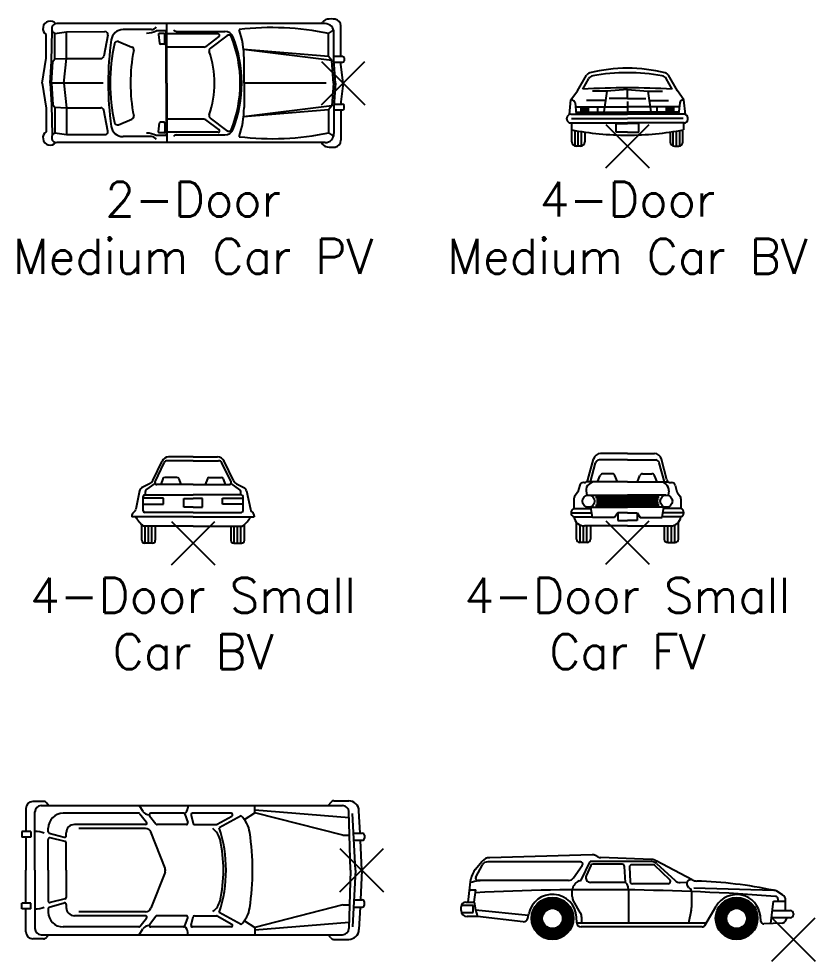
# Model space of a CAD drawing. Header units: inches. Extents: x -87 to 1609, y -1021 to 74.
# Drawn here: x 653 to 1113, y -470 to 74 of the extents above; entities that cross this region are included whole.
import ezdxf
from ezdxf.enums import TextEntityAlignment as Align

# ---------------------------------------------------------------- set-up
doc = ezdxf.new("R2010")
doc.units = ezdxf.units.IN
doc.header["$MEASUREMENT"] = 0
doc.layers.add('Block origin', color=7, linetype='Continuous')
doc.layers.add('Text', color=6, linetype='Continuous')
doc.styles.add('ATTR', font='romans.shx', dxfattribs={"width": 0.8, "height": 1.114828})
doc.styles.add('blk_label', font='romans.shx')

# ---------------------------------------------------------------- blocks, each defined once
blk = doc.blocks.new('2-Door Medium Car PV')
at = {"linetype": 'Continuous'}
for p, q in [((-10.48, 34.37), (-165.6, 34.37)), ((-101.88, 0), (-101.88, 34.37)), ((-12.58, 34.37), (-11.87, 35.3)), ((-1.26, 15.52), (-1.26, 33.03)), ((-171.67, 14.52), (-171.67, 28.07)), ((-168.55, 12.62), (-168.2, 30.13)), ((-166.62, 28.72), (-159.97, 29.6)), ((-166.62, 13.95), (-166.62, 28.72)), ((-159.97, 29.6), (-137.8, 29.76)), ((-159.97, 14.2), (-159.97, 29.6)), ((-136.09, 27.71), (-138.42, 15.59)), ((-110.79, 30.92), (-127.21, 30.92)), ((-102.33, 30.25), (-108.04, 30.25)), ((-106.78, 28.05), (-106.16, 23.01)), ((-103.6, 28.63), (-106.27, 28.63)), ((-103.08, 23.07), (-103.08, 28.11)), ((-102.33, 0), (-102.33, 30.25)), ((-72.36, 28.43), (-101.88, 28.43)), ((-96.28, 29.92), (-68.4, 29.92)), ((-67.19, 27.4), (-76.76, 20.25)), ((-8.38, 28.66), (-5.49, 30.58)), ((-8.38, 15.39), (-8.38, 28.66)), ((-5.31, 13.53), (-5.31, 29.2)), ((-129.91, 24.04), (-122.13, 20.84)), ((-103.6, 22.55), (-105.65, 22.55)), ((-71.84, 26.88), (-79.44, 21.2)), ((-80.47, 20.86), (-101.88, 20.86)), ((-8.38, 15.39), (-57.58, 19.52)), ((-6.48, 13.09), (-57.58, 19.52)), ((-174, 0), (-171.67, 14.52)), ((-169.44, 0), (-168.55, 12.62)), ((-168.66, 0), (-167.77, 12.56)), ((-167.77, 12.56), (-166.62, 13.95)), ((-166.62, 13.95), (-159.97, 14.2)), ((-161.43, 0), (-159.97, 14.2)), ((-159.97, 14.2), (-140.11, 14.2)), ((-57.3, 0), (-57.3, 14.17)), ((-6.48, 13.09), (-8.38, 15.39)), ((-5.68, 0), (-6.48, 13.09)), ((-5.31, 15.52), (-0.35, 15.52)), ((-4.48, 0), (-5.31, 13.53)), ((-5.22, 12.09), (-0.35, 12.09)), ((-1.26, 10.87), (-1.26, 12.09)), ((0.51, 14.66), (0.51, 12.95)), ((0, 0), (-1.26, 10.87)), ((-174, 0), (-171.67, -14.52)), ((-138.73, 0), (-169.44, 0)), ((-169.44, 0), (-168.55, -12.62)), ((-168.66, 0), (-167.77, -12.56)), ((-161.43, 0), (-159.97, -14.2)), ((-102.33, 0), (-102.33, -30.25)), ((-101.88, 0), (-101.88, -34.37)), ((-9.76, 0), (-57.3, 0)), ((-57.3, 0), (-57.3, -14.17)), ((-5.68, 0), (-6.48, -13.09)), ((-4.48, 0), (-5.31, -13.53)), ((0, 0), (-1.26, -10.87)), ((-1.26, -10.87), (-1.26, -12.09)), ((-171.67, -14.52), (-171.67, -28.07)), ((-168.55, -12.62), (-168.2, -30.13)), ((-167.77, -12.56), (-166.62, -13.95)), ((-166.62, -13.95), (-166.62, -28.72)), ((-166.62, -13.95), (-159.97, -14.2)), ((-159.97, -14.2), (-140.11, -14.2)), ((-159.97, -14.2), (-159.97, -29.6)), ((-136.09, -27.71), (-138.42, -15.59)), ((-6.48, -13.09), (-57.58, -19.52)), ((-8.38, -15.39), (-57.58, -19.52)), ((-6.48, -13.09), (-8.38, -15.39)), ((-8.38, -15.39), (-8.38, -28.66)), ((-5.31, -13.53), (-5.31, -29.2)), ((-5.31, -15.52), (-0.35, -15.52)), ((-5.22, -12.09), (-0.35, -12.09)), ((-1.26, -15.52), (-1.26, -33.03)), ((0.51, -14.66), (0.51, -12.95)), ((-129.91, -24.04), (-122.13, -20.84)), ((-80.47, -20.86), (-101.88, -20.86)), ((-71.84, -26.88), (-79.44, -21.2)), ((-67.19, -27.4), (-76.76, -20.25)), ((-106.78, -28.05), (-106.16, -23.01)), ((-103.6, -22.55), (-105.65, -22.55)), ((-103.08, -23.07), (-103.08, -28.11)), ((-166.62, -28.72), (-159.97, -29.6)), ((-159.97, -29.6), (-137.8, -29.76)), ((-110.79, -30.92), (-127.21, -30.92)), ((-102.33, -30.25), (-108.04, -30.25)), ((-103.6, -28.63), (-106.27, -28.63)), ((-72.36, -28.43), (-101.88, -28.43)), ((-96.28, -29.92), (-68.4, -29.92)), ((-8.38, -28.66), (-5.49, -30.58)), ((-10.48, -34.37), (-165.6, -34.37)), ((-12.58, -34.37), (-11.87, -35.3))]:
    blk.add_line(p, q, dxfattribs=at)
for centre, radius, start, end in [((-169.3, 31.59), 4.25, 40.2628, 236.0454), ((-165.6, 31.45), 2.92, 90, 249.4443), ((-8.52, 32.73), 4.22, 98.9936, 142.5686), ((-10.48, 29.2), 5.17, 0, 90), ((-6.8, 21.88), 15.21, 81.7991, 98.9936), ((-5.2, 33.03), 3.94, 0, 81.7991), ((-137.78, 28.04), 1.72, 349.1386, 90.431), ((-127.21, 24.02), 6.9, 90, 171.9191), ((-113.4, 40.35), 11.44, 269.0831, 297.9608), ((-110.79, 33.99), 3.07, 270, 331.7242), ((-106.27, 28.11), 0.517, 90, 187.0218), ((-103.6, 28.11), 0.517, 0, 90), ((-96.28, 31.98), 2.06, 214.3811, 270), ((-72.36, 27.57), 0.862, 306.7651, 90), ((-68.4, 24.75), 5.17, 21.1739, 90), ((-66.16, 26.02), 1.72, 21.539, 126.7651), ((-41.2, -126.22), 158.32, 78.0333, 96.8734), ((-108.22, 14.17), 50.92, 0, 19.2488), ((41.99, 0), 177.8, 171.9191, 180), ((-26.55, 0), 108.13, 167.8254, 180), ((-130.57, 22.44), 1.72, 67.6688, 167.8254), ((-105.65, 23.07), 0.517, 187.0218, 270), ((-103.6, 23.07), 0.517, 270, 0), ((-132.08, 0), 72.59, 0, 21.539), ((-132.3, 0), 73.7, 0, 21.1739), ((-25.07, 0), 97.86, 168.8588, 180), ((-122.78, 19.24), 1.72, 348.8588, 67.6688), ((-80.47, 22.58), 1.72, 270, 306.7651), ((-75.73, 18.87), 1.72, 126.7651, 198.4864), ((-132.17, 0), 57.79, 0, 18.4864), ((-140.11, 15.92), 1.72, 270, 349.1386), ((-0.35, 14.66), 0.862, 0, 90), ((-0.35, 12.95), 0.862, 270, 0), ((-132.17, 0), 57.79, 341.5136, 0), ((-132.08, 0), 72.59, 338.461, 0), ((-132.3, 0), 73.7, 338.8261, 0), ((41.99, 0), 177.8, 180, 188.0809), ((-26.55, 0), 108.13, 180, 192.1746), ((-25.07, 0), 97.86, 180, 191.1412), ((-140.11, -15.92), 1.72, 10.8614, 90), ((-108.22, -14.17), 50.92, 340.7512, 0), ((-0.35, -12.95), 0.862, 0, 90), ((-0.35, -14.66), 0.862, 270, 0), ((-122.78, -19.24), 1.72, 292.3312, 11.1412), ((-80.47, -22.58), 1.72, 53.2349, 90), ((-75.73, -18.87), 1.72, 161.5136, 233.2349), ((-127.21, -24.02), 6.9, 188.0809, 270), ((-130.57, -22.44), 1.72, 192.1746, 292.3312), ((-105.65, -23.07), 0.517, 90, 172.9782), ((-103.6, -23.07), 0.517, 0, 90), ((-72.36, -27.57), 0.862, 270, 53.2349), ((-68.4, -24.75), 5.17, 270, 338.8261), ((-66.16, -26.02), 1.72, 233.2349, 338.461), ((-169.3, -31.59), 4.25, 123.9546, 319.7372), ((-165.6, -31.45), 2.92, 110.5557, 270), ((-137.78, -28.04), 1.72, 269.569, 10.8614), ((-113.4, -40.35), 11.44, 62.0392, 90.9169), ((-110.79, -33.99), 3.07, 28.2758, 90), ((-106.27, -28.11), 0.517, 172.9782, 270), ((-103.6, -28.11), 0.517, 270, 0), ((-96.28, -31.98), 2.06, 90, 145.6189), ((-41.2, 126.22), 158.32, 263.1266, 281.9667), ((-10.48, -29.2), 5.17, 270, 0), ((-8.52, -32.73), 4.22, 217.4314, 261.0064), ((-6.8, -21.88), 15.21, 261.0064, 278.2009), ((-5.2, -33.03), 3.94, 278.2009, 0)]:
    blk.add_arc(centre, radius, start, end, dxfattribs=at)
at = {"style": 'ATTR', "width": 0.8, "flags": 9}
blk.add_attdef('ESTCODE', (0, 0), '', height=0.0368, dxfattribs=at)
blk = doc.blocks.new('4-Door Medium Car BV')
at = {"linetype": 'Continuous'}
for p, q in [((-28.87, 31.97), (-23.64, 40.97)), ((-25.85, 32.97), (-22.36, 39.05)), ((25.85, 32.97), (22.36, 39.05)), ((28.87, 31.97), (23.64, 40.97)), ((0, 32.68), (-11.87, 31.8)), ((0, 32.68), (11.87, 31.8)), ((0, 27.49), (0, 32.68)), ((-32.64, 26.74), (-28.87, 31.97)), ((-11.87, 31.8), (-20.19, 31.8)), ((-11.87, 31.8), (-13.81, 18.41)), ((0, 27.49), (-10.62, 27.49)), ((0, 27.49), (10.62, 27.49)), ((11.87, 31.8), (13.81, 18.41)), ((11.87, 31.8), (20.19, 31.8)), ((32.64, 26.74), (28.87, 31.97)), ((-33.58, 18.27), (-32.64, 26.74)), ((-32.64, 26.74), (-32.28, 26.74)), ((-30.3, 24.97), (-29.57, 18.41)), ((-30.05, 22.68), (0, 22.68)), ((-26.76, 19.61), (-26.76, 22.68)), ((-12.64, 26.46), (-23.75, 26.46)), ((-22.56, 19.61), (-22.56, 22.68)), ((-17.19, 19.61), (-17.19, 22.68)), ((0, 25.76), (0, 18.41)), ((30.05, 22.68), (0, 22.68)), ((12.64, 26.46), (23.75, 26.46)), ((17.19, 19.61), (17.19, 22.68)), ((22.56, 19.61), (22.56, 22.68)), ((26.76, 19.61), (26.76, 22.68)), ((30.3, 24.97), (29.57, 18.41)), ((32.64, 26.74), (32.28, 26.74)), ((33.58, 18.27), (32.64, 26.74)), ((-32.79, 18.41), (0, 18.41)), ((-29.71, 19.61), (0, 19.61)), ((29.71, 19.61), (0, 19.61)), ((32.79, 18.41), (0, 18.41)), ((-34.95, 15.55), (-34.95, 16.25)), ((-32.79, 13.4), (0, 13.4)), ((-32.41, 13.4), (-32.41, 9.47)), ((-32.26, 15.9), (0, 15.9)), ((-6.6, 8.1), (-6.6, 13.03)), ((-6.6, 13.03), (0, 13.03)), ((32.26, 15.9), (0, 15.9)), ((32.79, 13.4), (0, 13.4)), ((6.6, 13.03), (0, 13.03)), ((6.6, 8.1), (6.6, 13.03)), ((32.41, 13.4), (32.41, 9.47)), ((34.95, 15.55), (34.95, 16.25)), ((-32.09, 2.44), (-32.09, 9.41)), ((-30.28, 0.08), (-30.28, 9.07)), ((-28.4, 0), (-28.4, 8.74)), ((-26.52, 0.08), (-26.52, 8.43)), ((-24.71, 8.16), (-24.71, 2.44)), ((0, 8.1), (-6.6, 8.1)), ((0, 8.1), (6.6, 8.1)), ((24.71, 8.16), (24.71, 2.44)), ((26.52, 0.08), (26.52, 8.43)), ((28.4, 0), (28.4, 8.74)), ((30.28, 0.08), (30.28, 9.07)), ((32.09, 2.44), (32.09, 9.41)), ((-27.15, 0), (-29.66, 0)), ((27.15, 0), (29.66, 0))]:
    blk.add_line(p, q, dxfattribs=at)
for centre, radius, start, end in [((0, -44.81), 89.85, 90, 104.0557), ((0, -44.81), 89.85, 75.9443, 90), ((-21.11, 39.5), 2.93, 104.0557, 149.858), ((-19.5, 37.41), 3.3, 100.1965, 150.1888), ((0, -71), 113.45, 90, 100.1965), ((0, -71), 113.45, 79.8035, 90), ((19.5, 37.41), 3.3, 29.8112, 79.8035), ((21.11, 39.5), 2.93, 30.142, 75.9443), ((0, -438.43), 472.11, 90, 93.1382), ((0, -438.43), 472.11, 86.8618, 90), ((-32.28, 24.75), 1.99, 6.3627, 90), ((32.28, 24.75), 1.99, 90, 173.6373), ((-32.79, 16.25), 2.16, 90, 180), ((32.79, 16.25), 2.16, 0, 90), ((-32.79, 15.55), 2.16, 180, 270), ((32.79, 15.55), 2.16, 270, 0), ((0, 175.93), 169.59, 258.9833, 270), ((0, 175.93), 169.59, 270, 281.0167), ((-29.66, 2.44), 2.44, 180, 270), ((-27.15, 2.44), 2.44, 270, 0), ((27.15, 2.44), 2.44, 180, 270), ((29.66, 2.44), 2.44, 270, 0)]:
    blk.add_arc(centre, radius, start, end, dxfattribs=at)
for points in [[(-22.56, 19.61), (-22.56, 22.68), (-26.76, 19.61), (-26.76, 22.68)], [(22.56, 19.61), (22.56, 22.68), (26.76, 19.61), (26.76, 22.68)]]:
    blk.add_solid(points, dxfattribs=at)
at = {"style": 'ATTR', "width": 0.8, "flags": 9}
blk.add_attdef('ESTCODE', (0, 0), '', height=0.014, dxfattribs=at)
blk = doc.blocks.new('4-Door Small Car FV')
at = {"linetype": 'Continuous'}
for p, q in [((0, 51.4), (-15.6, 51.4)), ((0, 51.4), (15.6, 51.4)), ((-22.84, 36.29), (-19.67, 48.26)), ((-21.35, 35.04), (-18.41, 46.12)), ((0, 47.7), (-16.36, 47.7)), ((0, 47.7), (16.36, 47.7)), ((21.35, 35.04), (18.41, 46.12)), ((22.84, 36.29), (19.67, 48.26)), ((-17.21, 35.04), (-15.68, 38.71)), ((-8.78, 39.73), (-14.15, 39.73)), ((-5.73, 35.04), (-7.25, 38.71)), ((5.73, 35.04), (7.25, 38.71)), ((8.78, 39.73), (14.15, 39.73)), ((17.21, 35.04), (15.68, 38.71)), ((-27.57, 33.08), (-28.63, 29.38)), ((-24.95, 34.67), (-25.47, 34.67)), ((0, 35.04), (-23.73, 35.04)), ((-20.2, 35.04), (-22.19, 33.68)), ((0, 35.04), (23.73, 35.04)), ((20.2, 35.04), (22.19, 33.68)), ((24.95, 34.67), (25.47, 34.67)), ((27.57, 33.08), (28.63, 29.38)), ((-28.99, 28.66), (-30.51, 26.65)), ((-23.88, 29.79), (-23.5, 27.32)), ((-22.48, 27.47), (0, 27.47)), ((22.48, 27.47), (0, 27.47)), ((23.88, 29.79), (23.5, 27.32)), ((28.99, 28.66), (30.51, 26.65)), ((-30.96, 25.32), (-30.96, 19.72)), ((-18.41, 26.27), (0, 26.27)), ((-17.92, 25.05), (0, 25.05)), ((-17.92, 22.83), (0, 22.83)), ((-17.79, 23.94), (0, 23.94)), ((18.41, 26.27), (0, 26.27)), ((17.92, 25.05), (0, 25.05)), ((17.79, 23.94), (0, 23.94)), ((17.92, 22.83), (0, 22.83)), ((30.96, 25.32), (30.96, 19.72)), ((-32.57, 17.23), (-20.55, 17.23)), ((-30.96, 19.72), (-20.96, 19.72)), ((-22.48, 20.41), (0, 20.41)), ((-20.1, 14.46), (-21.07, 20.41)), ((-18.41, 21.61), (0, 21.61)), ((-5.63, 17.2), (-7.41, 14.46)), ((-5.63, 17.2), (-5.63, 12.69)), ((0, 17.2), (-5.63, 17.2)), ((18.41, 21.61), (0, 21.61)), ((22.48, 20.41), (0, 20.41)), ((0, 17.2), (5.63, 17.2)), ((5.63, 17.2), (7.41, 14.46)), ((5.63, 17.2), (5.63, 12.69)), ((20.1, 14.46), (21.07, 20.41)), ((32.57, 17.23), (20.55, 17.23)), ((30.96, 19.72), (20.96, 19.72)), ((-30.89, 14.78), (-20.15, 14.78)), ((-29.5, 1.97), (-29.5, 11.75)), ((-7.41, 14.46), (-20.1, 14.46)), ((-5.63, 12.69), (0, 12.69)), ((5.63, 12.69), (0, 12.69)), ((7.41, 14.46), (20.1, 14.46)), ((30.89, 14.78), (20.15, 14.78)), ((29.5, 1.97), (29.5, 11.75)), ((-27.41, 0), (-27.41, 10.17)), ((-25.4, 0), (-25.4, 9.63)), ((0, 9.61), (-24.86, 9.61)), ((-23.39, 0), (-23.39, 9.61)), ((-21.3, 9.61), (-21.3, 1.97)), ((0, 9.61), (24.86, 9.61)), ((21.31, 9.61), (21.31, 1.97)), ((23.39, 0), (23.39, 9.61)), ((25.4, 0), (25.4, 9.63)), ((27.41, 0), (27.41, 10.17)), ((-23.27, 0), (-27.53, 0)), ((23.27, 0), (27.53, 0))]:
    blk.add_line(p, q, dxfattribs=at)
for centre in [(-22.48, 23.94), (22.48, 23.94)]:
    blk.add_circle(centre, 3.53, dxfattribs=at)
for centre, radius, start, end in [((-15.6, 47.19), 4.21, 90, 165.176), ((15.6, 47.19), 4.21, 14.824, 90), ((-16.36, 45.58), 2.13, 90, 165.176), ((16.36, 45.58), 2.13, 14.824, 90), ((-14.15, 38.07), 1.66, 90, 157.4043), ((-8.78, 38.07), 1.66, 22.5957, 90), ((8.78, 38.07), 1.66, 90, 157.4043), ((14.15, 38.07), 1.66, 22.5957, 90), ((-25.47, 32.48), 2.18, 90, 164.1284), ((-24.95, 36.85), 2.18, 270, 345.176), ((-19.94, 30.39), 3.98, 124.4379, 188.7234), ((19.94, 30.39), 3.98, 351.2766, 55.5621), ((24.95, 36.85), 2.18, 194.824, 270), ((25.47, 32.48), 2.18, 15.8716, 90), ((-30.73, 29.98), 2.18, 322.8039, 344.1284), ((30.73, 29.98), 2.18, 195.8716, 217.1961), ((-28.77, 25.32), 2.18, 142.8039, 180), ((28.77, 25.32), 2.18, 0, 37.1961), ((-29.88, 17.27), 2.68, 113.6307, 248.0176), ((29.88, 17.27), 2.68, 291.9824, 66.3693), ((-24.86, 15.71), 6.1, 188.7549, 270), ((24.86, 15.71), 6.1, 270, 351.2452), ((-27.53, 1.97), 1.97, 180, 270), ((-23.27, 1.97), 1.97, 270, 0), ((23.27, 1.97), 1.97, 180, 270), ((27.53, 1.97), 1.97, 270, 0)]:
    blk.add_arc(centre, radius, start, end, dxfattribs=at)
at = {"style": 'ATTR', "width": 0.8, "flags": 9}
blk.add_attdef('ESTCODE', (0, 0), '', height=0.013, dxfattribs=at)
blk = doc.blocks.new('4-Door Small Car BV')
at = {"linetype": 'Continuous'}
for p, q in [((0, 49.84), (-14.2, 49.84)), ((0, 49.84), (14.2, 49.84)), ((-23.33, 36.26), (-17.95, 47.49)), ((-21.96, 35.46), (-16.69, 46.44)), ((0, 47.69), (-14.7, 47.69)), ((0, 47.69), (14.7, 47.69)), ((21.96, 35.46), (16.69, 46.44)), ((23.33, 36.26), (17.95, 47.49)), ((-25.11, 34.4), (-29.72, 31.93)), ((-27.03, 30.86), (-21.92, 34.43)), ((0, 33.88), (-20.97, 33.88)), ((-17.43, 37.26), (-18.63, 33.88)), ((-9.3, 38.01), (-16.37, 38.01)), ((-8.25, 37.26), (-7.05, 33.88)), ((0, 33.88), (20.97, 33.88)), ((8.25, 37.26), (7.05, 33.88)), ((9.3, 38.01), (16.37, 38.01)), ((17.43, 37.26), (18.63, 33.88)), ((27.03, 30.86), (21.92, 34.43)), ((25.11, 34.4), (29.72, 31.93)), ((-30.92, 30.32), (-33.14, 19.59)), ((-27.9, 27.91), (0, 27.91)), ((-27.58, 27.91), (-27.58, 29.8)), ((27.9, 27.91), (0, 27.91)), ((27.58, 27.91), (27.58, 29.8)), ((30.92, 30.32), (33.14, 19.59)), ((-28.89, 18.78), (-28.89, 26.93)), ((-17.05, 25.98), (-28.89, 25.98)), ((-28.89, 22.65), (-17.05, 22.65)), ((-17.05, 22.65), (-17.05, 25.98)), ((-5.4, 20.9), (-5.4, 25.76)), ((-5.4, 25.76), (0, 25.76)), ((5.4, 25.76), (0, 25.76)), ((5.4, 20.9), (5.4, 25.76)), ((17.05, 25.98), (28.89, 25.98)), ((17.05, 22.65), (17.05, 25.98)), ((28.89, 22.65), (17.05, 22.65)), ((28.89, 18.78), (28.89, 26.93)), ((-33.78, 18.39), (-34.69, 17.49)), ((0, 17.8), (-27.9, 17.8)), ((0, 20.9), (-5.4, 20.9)), ((0, 20.9), (5.4, 20.9)), ((0, 17.8), (27.9, 17.8)), ((33.78, 18.39), (34.69, 17.49)), ((-35.38, 15.81), (-35.38, 15.32)), ((0, 15.32), (-35.38, 15.32)), ((0, 15.32), (35.38, 15.32)), ((35.38, 15.81), (35.38, 15.32)), ((-29.66, 1.7), (-29.66, 10.79)), ((0, 9.91), (-28.58, 9.91)), ((-27.66, 0), (-27.66, 9.91)), ((-25.75, 0), (-25.75, 9.91)), ((-23.83, 0), (-23.83, 9.91)), ((-21.84, 9.91), (-21.84, 1.7)), ((0, 9.91), (28.58, 9.91)), ((21.84, 9.91), (21.84, 1.7)), ((23.83, 0), (23.83, 9.91)), ((25.75, 0), (25.75, 9.91)), ((27.66, 0), (27.66, 9.91)), ((29.66, 1.7), (29.66, 10.79)), ((-23.53, 0), (-27.96, 0)), ((23.53, 0), (27.96, 0))]:
    blk.add_line(p, q, dxfattribs=at)
for centre, radius, start, end in [((-14.2, 45.7), 4.15, 90, 154.3886), ((14.2, 45.7), 4.15, 25.6114, 90), ((-14.7, 45.48), 2.21, 90, 154.3886), ((14.7, 45.48), 2.21, 25.6114, 90), ((-27.07, 38.06), 4.15, 298.1463, 334.3885), ((-20.97, 34.98), 1.1, 154.3886, 270), ((-16.37, 36.89), 1.12, 90, 160.4343), ((-9.3, 36.89), 1.12, 19.5657, 90), ((9.3, 36.89), 1.12, 90, 160.4343), ((16.37, 36.89), 1.12, 19.5657, 90), ((20.97, 34.98), 1.1, 270, 25.6114), ((27.07, 38.06), 4.15, 205.6114, 241.8537), ((-28.6, 29.84), 2.37, 118.1463, 168.3493), ((-27.9, 26.93), 0.987, 90, 180), ((-26.29, 29.8), 1.29, 124.8979, 180), ((26.29, 29.8), 1.29, 0, 55.1021), ((27.9, 26.93), 0.987, 0, 90), ((28.6, 29.84), 2.37, 11.6507, 61.8537), ((-33.01, 15.81), 2.37, 134.9881, 180), ((-35.46, 20.07), 2.37, 314.9881, 348.3493), ((-27.9, 18.78), 0.987, 180, 270), ((27.9, 18.78), 0.987, 270, 0), ((35.46, 20.07), 2.37, 191.6507, 225.0119), ((33.01, 15.81), 2.37, 0, 45.0119), ((-18.85, 22.88), 16.22, 207.7858, 233.0973), ((18.85, 22.88), 16.22, 306.9027, 332.2143), ((-27.96, 1.7), 1.7, 180, 270), ((-23.53, 1.7), 1.7, 270, 0), ((23.53, 1.7), 1.7, 180, 270), ((27.96, 1.7), 1.7, 270, 0)]:
    blk.add_arc(centre, radius, start, end, dxfattribs=at)
at = {"style": 'ATTR', "width": 0.8, "flags": 9}
blk.add_attdef('ESTCODE', (0, 0), '', height=0.0142, dxfattribs=at)
blk = doc.blocks.new('Station Wagon PV')
at = {"linetype": 'Continuous'}
for p, q in [((-183.89, 39.68), (-190.03, 39.68)), ((-181.03, 37.32), (-181.94, 38.65)), ((-17.92, 39.15), (-19.36, 37.32)), ((-16.09, 40.04), (-7.52, 40.04)), ((-194.08, 35.63), (-194.08, 22.3)), ((-188.91, 0), (-188.91, 33.73)), ((-185.33, 37.32), (-11.03, 37.32)), ((-128.83, 32.84), (-172.61, 32.84)), ((-128.7, 37.32), (-126.49, 33.99)), ((-103.04, 32.84), (-121.96, 32.84)), ((-100.57, 37.32), (-100.52, 35.98)), ((-75.49, 32.84), (-97.83, 32.84)), ((-67.84, 29.32), (-61.75, 33.14)), ((-61.75, 33.14), (-61.75, 37.32)), ((-7.32, 30.29), (-61.75, 34.7)), ((-10.9, 20.12), (-61.75, 33.14)), ((-6.53, 0), (-7.41, 33.79)), ((-3.67, 0), (-5.23, 32.7)), ((-0.98, 21.34), (-1.58, 34.36)), ((-128.16, 32.51), (-124.37, 27.75)), ((-122.64, 31.45), (-118.93, 26.69)), ((-102.23, 32.26), (-100.56, 27.5)), ((-98.66, 31.77), (-97.51, 27.01)), ((-83.53, 26.47), (-75.07, 31.23)), ((-69.7, 31.46), (-82.33, 24.49)), ((-191.31, 22.3), (-196.47, 22.3)), ((-196.47, 22.3), (-196.47, 19.07)), ((-191.31, 22.3), (-191.31, 19.07)), ((-181.23, 22.22), (-181.23, 24.22)), ((-125.05, 26.35), (-166.02, 26.35)), ((-124.9, 24.06), (-163.46, 24.06)), ((-113.68, 1.16), (-121.98, 22.07)), ((-101.37, 26.35), (-118.25, 26.35)), ((-96.68, 26.35), (-83.96, 26.35)), ((-191.31, 19.07), (-196.47, 19.07)), ((-194.08, 19.07), (-194.08, 0)), ((-181.23, 0), (-181.23, 17.78)), ((-180.6, 21.39), (-171.9, 18.98)), ((-171.48, 16.61), (-180.17, 18.62)), ((-170.81, 19.81), (-170.81, 21.56)), ((-10.9, 20.12), (-7.05, 20.12)), ((-4.69, 21.34), (0.32, 21.34)), ((-4.49, 17.24), (0.32, 17.24)), ((0, 0), (-0.79, 17.24)), ((1.53, 20.14), (1.53, 18.45)), ((-170.81, 0), (-170.81, 15.77)), ((-194.08, -19.07), (-194.08, 0)), ((-188.91, 0), (-188.91, -33.73)), ((-181.23, 0), (-181.23, -17.78)), ((-170.81, 0), (-170.81, -15.77)), ((-6.53, 0), (-7.41, -33.79)), ((-3.67, 0), (-5.23, -32.7)), ((0, 0), (-0.79, -17.24)), ((-113.68, -1.16), (-121.98, -22.07)), ((-191.31, -19.07), (-196.47, -19.07)), ((-196.47, -22.3), (-196.47, -19.07)), ((-191.31, -22.3), (-191.31, -19.07)), ((-180.6, -21.39), (-171.9, -18.98)), ((-171.48, -16.61), (-180.17, -18.62)), ((-170.81, -19.81), (-170.81, -21.56)), ((-10.9, -20.12), (-61.75, -33.14)), ((-10.9, -20.12), (-7.05, -20.12)), ((-4.69, -21.34), (0.32, -21.34)), ((-4.49, -17.24), (0.32, -17.24)), ((-0.98, -21.34), (-1.58, -34.36)), ((1.53, -20.14), (1.53, -18.45)), ((-191.31, -22.3), (-196.47, -22.3)), ((-194.08, -35.63), (-194.08, -22.3)), ((-181.23, -22.22), (-181.23, -24.22)), ((-125.05, -26.35), (-166.02, -26.35)), ((-124.9, -24.06), (-163.46, -24.06)), ((-122.64, -31.45), (-118.93, -26.69)), ((-101.37, -26.35), (-118.25, -26.35)), ((-98.66, -31.77), (-97.51, -27.01)), ((-96.68, -26.35), (-83.96, -26.35)), ((-83.53, -26.47), (-75.07, -31.23)), ((-69.7, -31.46), (-82.33, -24.49)), ((-128.16, -32.51), (-124.37, -27.75)), ((-102.23, -32.26), (-100.56, -27.5)), ((-67.84, -29.32), (-61.75, -33.14)), ((-7.32, -30.29), (-61.75, -34.7)), ((-185.33, -37.32), (-11.03, -37.32)), ((-181.03, -37.32), (-181.94, -38.65)), ((-128.83, -32.84), (-172.61, -32.84)), ((-128.7, -37.32), (-126.49, -33.99)), ((-103.04, -32.84), (-121.96, -32.84)), ((-100.57, -37.32), (-100.52, -35.98)), ((-75.49, -32.84), (-97.83, -32.84)), ((-61.75, -33.14), (-61.75, -37.32)), ((-17.92, -39.15), (-19.36, -37.32)), ((-183.89, -39.68), (-190.03, -39.68)), ((-16.09, -40.04), (-7.52, -40.04))]:
    blk.add_line(p, q, dxfattribs=at)
for centre, radius, start, end in [((-190.03, 35.63), 4.05, 90, 180), ((-183.89, 37.32), 2.36, 34.3067, 90), ((-16.09, 37.71), 2.33, 90, 141.846), ((-7.52, 34.09), 5.95, 2.6255, 90), ((-185.33, 33.73), 3.59, 90, 180), ((-172.61, 24.22), 8.62, 90, 180), ((-128.83, 31.98), 0.862, 38.4536, 90), ((-122.88, 36.37), 4.33, 213.4842, 270.7915), ((-121.96, 31.98), 0.862, 90, 217.9382), ((-103.04, 31.98), 0.862, 19.3434, 90), ((-104.07, 35.85), 3.55, 295.9451, 2.1176), ((-97.83, 31.98), 0.862, 90, 193.5951), ((-75.49, 31.98), 0.862, 299.342, 90), ((-11.03, 33.7), 3.62, 1.4964, 90), ((-125.05, 27.22), 0.862, 270, 38.4536), ((-101.37, 27.22), 0.862, 270, 19.3434), ((-81.69, 19.16), 17.18, 8.5608, 45.7281), ((-188.91, 7.78), 14.6, 68.1455, 90), ((-180.37, 22.22), 0.862, 180, 254.5114), ((-166.02, 21.56), 4.79, 90, 180), ((-124.9, 20.91), 3.15, 21.6451, 90), ((-118.25, 27.22), 0.862, 217.9382, 270), ((-96.68, 27.22), 0.862, 193.5951, 270), ((-93.08, 14.69), 11.65, 15.3068, 52.9583), ((-83.96, 27.22), 0.862, 270, 299.342), ((-156.31, 0), 77.92, 360, 18.3137), ((-180.37, 17.78), 0.862, 76.9491, 180), ((-171.67, 19.81), 0.862, 254.5114, 360), ((-171.67, 15.77), 0.862, 360, 76.9491), ((-162.4, 0), 82.49, 360, 12.4355), ((-208.99, 0), 145.91, 360, 8.5608), ((0.32, 20.14), 1.21, 360, 90), ((0.32, 18.45), 1.21, 270, 360), ((-116.61, 0), 3.15, 338.3549, 21.6451), ((-156.31, 0), 77.92, 341.6863, 360), ((-162.4, 0), 82.49, 347.5645, 360), ((-208.99, 0), 145.91, 351.4392, 360), ((-171.67, -15.77), 0.862, 283.0509, 360), ((-188.91, -7.78), 14.6, 270, 291.8545), ((-180.37, -17.78), 0.862, 180, 283.0509), ((-180.37, -22.22), 0.862, 105.4886, 180), ((-171.67, -19.81), 0.862, 360, 105.4886), ((-166.02, -21.56), 4.79, 180, 270), ((-93.08, -14.69), 11.65, 307.0417, 344.6932), ((-81.69, -19.16), 17.18, 314.2719, 351.4392), ((0.32, -18.45), 1.21, 360, 90), ((0.32, -20.14), 1.21, 270, 360), ((-172.61, -24.22), 8.62, 180, 270), ((-125.05, -27.22), 0.862, 321.5464, 90), ((-124.9, -20.91), 3.15, 270, 338.3549), ((-118.25, -27.22), 0.862, 90, 142.0618), ((-101.37, -27.22), 0.862, 340.6566, 90), ((-96.68, -27.22), 0.862, 90, 166.4049), ((-83.96, -27.22), 0.862, 60.658, 90), ((-128.83, -31.98), 0.862, 270, 321.5464), ((-122.88, -36.37), 4.33, 89.2085, 146.5158), ((-121.96, -31.98), 0.862, 142.0618, 270), ((-103.04, -31.98), 0.862, 270, 340.6566), ((-104.07, -35.85), 3.55, 357.8824, 64.0549), ((-97.83, -31.98), 0.862, 166.4049, 270), ((-75.49, -31.98), 0.862, 270, 60.658), ((-190.03, -35.63), 4.05, 180, 270), ((-185.33, -33.73), 3.59, 180, 270), ((-11.03, -33.7), 3.62, 270, 358.5036), ((-7.52, -34.09), 5.95, 270, 357.3745), ((-183.89, -37.32), 2.36, 270, 325.6933), ((-16.09, -37.71), 2.33, 218.154, 270)]:
    blk.add_arc(centre, radius, start, end, dxfattribs=at)
at = {"style": 'ATTR', "width": 0.8, "flags": 9}
blk.add_attdef('ESTCODE', (0, 0), '', height=0.0415, dxfattribs=at)
blk = doc.blocks.new('Station Wagon SV')
at = {"linetype": 'Continuous'}
for p, q in [((-183.9, 40.43), (-179.83, 45.21)), ((-123.13, 44.88), (-176.7, 44.88)), ((-116.39, 48.98), (-175.58, 47.25)), ((-122.72, 34.22), (-117.51, 44.95)), ((-81.86, 44.95), (-117.51, 44.95)), ((-112.97, 47.76), (-114.44, 48.52)), ((-81.99, 46.19), (-111.28, 47.31)), ((-78.92, 45.26), (-79.75, 44.35)), ((-58.57, 34.47), (-79.3, 45.46)), ((-79.12, 43.88), (-68.4, 33.99)), ((-183.59, 36.03), (-179.8, 43.03)), ((-127.08, 35.61), (-122.05, 42.82)), ((-117.15, 42.64), (-119.77, 36.8)), ((-98.96, 43.43), (-115.93, 43.43)), ((-97.07, 32.97), (-97.63, 42.18)), ((-94.84, 41.79), (-94.41, 33.48)), ((-81.27, 43.19), (-93.5, 43.19)), ((-71.49, 34.52), (-80.36, 42.83)), ((-188.05, 21.48), (-186.39, 34.77)), ((-129.97, 34.1), (-182.44, 34.1)), ((-123.86, 33.84), (-122.72, 34.22)), ((-97.07, 32.97), (-117.3, 32.97)), ((-96.5, 32.3), (-97.07, 32.97)), ((-65.38, 32.93), (-61.55, 33.19)), ((-60.64, 34.18), (-59.33, 34.87)), ((-187.15, 28.7), (-183.66, 28.7)), ((-184.57, 21.48), (-183.66, 28.7)), ((-127.83, 24.73), (-127.83, 28.39)), ((-126.8, 31.43), (-126.26, 32.14)), ((-95.31, 28.64), (-95.61, 30.37)), ((-95.07, 9.47), (-95.07, 28.63)), ((-72.41, 32.21), (-93.08, 32.21)), ((-60.4, 29.91), (-61.35, 31.27)), ((-59.55, 29.17), (-60.04, 29.54)), ((-58.89, 27.83), (-58.89, 18.44)), ((-57.48, 29.89), (-11.39, 28.38)), ((-6.27, 25.8), (-9.63, 27.86)), ((-123.06, 15.15), (-127.16, 22.23)), ((-13.04, 9.18), (-11.61, 22.11)), ((-11.61, 22.11), (-4.56, 22.11)), ((-9, 23.43), (-9, 22.11)), ((-4.56, 16.67), (-4.56, 22.74)), ((-192.11, 16.68), (-192.11, 18.79)), ((-185.17, 19.54), (-192, 19.54)), ((-189.41, 21.48), (-184.57, 21.48)), ((-185.17, 15.65), (-185.17, 19.54)), ((-184.57, 21.48), (-183.83, 17.14)), ((-183.83, 17.14), (-153.09, 14.04)), ((-183.83, 17.14), (-182.55, 13.25)), ((-59.06, 16.86), (-60.65, 9.47)), ((-51.23, 8.13), (-44.67, 19.18)), ((-12.22, 16.67), (-1.9, 16.67)), ((-191.95, 15.65), (-185.17, 15.65)), ((-182.55, 13.25), (-188.68, 13.25)), ((-156.25, 10.24), (-182.55, 13.25)), ((-153.46, 12.26), (-152.9, 14.96)), ((-125.25, 9.64), (-125.42, 12.86)), ((-122.39, 9.46), (-122.39, 12.65)), ((-18.8, 10.46), (-19.12, 13.59)), ((-1.9, 12.55), (-12.67, 12.55)), ((-3.79, 12.55), (-4.98, 10.33)), ((0, 14.77), (0, 14.45)), ((-50.43, 9.47), (-125.24, 9.47)), ((-52.82, 7.22), (-122.7, 7.22)), ((-6.37, 9.47), (-17.11, 9.01))]:
    blk.add_line(p, q, dxfattribs=at)
at = {"linetype": 'Continuous', "const_width": 6.29}
for points in [[(-130.29, 12.15, -1), (-148.3, 12.15, -1)], [(-23.82, 12.15, -1), (-41.83, 12.15, -1)]]:
    blk.add_lwpolyline(points, format="xyb", close=True, dxfattribs=at)
at = {"linetype": 'Continuous'}
for centre, radius in [((-139.29, 12.15), 12.15), ((-32.83, 12.15), 12.15), ((-139.29, 12.15), 5.86), ((-32.83, 12.15), 5.86)]:
    blk.add_circle(centre, radius, dxfattribs=at)
for centre, radius, start, end in [((-175.41, 41.45), 5.8, 91.6689, 139.6237), ((-176.7, 41.35), 3.53, 90, 151.5471), ((-123.13, 43.57), 1.31, 325.1395, 90), ((-116.27, 45.02), 3.96, 62.3638, 91.6689), ((-111.13, 51.26), 3.96, 242.3638, 267.8088), ((-82.23, 39.93), 6.26, 62.0596, 87.8088), ((-81.86, 40.91), 4.04, 47.331, 90), ((-175.67, 33.43), 10.81, 139.6237, 172.8721), ((-115.93, 42.1), 1.33, 90, 155.8302), ((-98.96, 42.1), 1.33, 3.4961, 90), ((-93.5, 41.86), 1.33, 90, 182.9413), ((-81.27, 41.86), 1.33, 46.8595, 90), ((-177.76, 0.76), 33.34, 90, 105.4218), ((-182.44, 35.41), 1.31, 151.5471, 270), ((-129.97, 37.62), 3.53, 270, 325.1395), ((-122.3, 29.1), 4.99, 108.2448, 142.538), ((-117.3, 35.69), 2.71, 155.8302, 270), ((-93.08, 33.54), 1.33, 182.9413, 270), ((-72.41, 33.54), 1.33, 270, 46.8595), ((-65.66, 36.96), 4.04, 227.331, 273.8769), ((-59.71, 32.42), 2, 117.7054, 214.9136), ((-55.64, 40), 6.26, 242.0596, 268.0884), ((-64.47, -224.51), 258.4, 78.1541, 88.0884), ((-114.05, -1363.51), 1392.27, 85.7285, 92.87456), ((-122.84, 28.39), 4.99, 142.538, 180), ((-99.59, 29.69), 4.04, 9.617, 40.1126), ((-59.02, 30.88), 1.68, 214.9136, 232.6061), ((-60.57, 27.83), 1.68, 360, 52.6061), ((-11.5, 24.79), 3.59, 58.5231, 88.1214), ((-139.29, 12.15), 13.9, 2.9469, 168.309), ((-122.84, 24.73), 4.99, 180, 210.0286), ((-32.83, 12.15), 13.78, 5.9959, 149.3264), ((-10.46, 23.43), 1.47, 360, 85.7285), ((-8.15, 22.74), 3.59, 360, 58.5231), ((-189.41, 18.79), 2.69, 90, 180), ((-188.68, 16.68), 3.42, 180, 270), ((-66.39, 18.44), 7.5, 347.8701, 360), ((-1.9, 14.77), 1.9, 360, 90), ((-155.96, 12.78), 2.55, 263.466, 348.309), ((-127.38, 12.65), 4.99, 360, 30.0286), ((-1.9, 14.45), 1.9, 270, 360), ((-122.7, 9.77), 2.55, 182.9469, 270), ((-52.82, 9.07), 1.85, 270, 329.3264), ((-17.18, 10.63), 1.63, 185.9959, 272.453), ((-6.44, 11.12), 1.65, 272.453, 331.7014)]:
    blk.add_arc(centre, radius, start, end, dxfattribs=at)
at = {"style": 'ATTR', "width": 0.8, "flags": 9}
blk.add_attdef('ESTCODE', (0, 0), '', height=0.0398, dxfattribs=at)

msp = doc.modelspace()

# ---------------------------------------------------------------- linework, layer by layer
at = {"layer": 'Block origin', "color": 1}
for p, q in [((827.41, 24.38), (852.52, 49.49)), ((827.41, 49.49), (852.52, 24.38)), ((991.74, -12.05), (1016.85, 13.06)), ((991.74, 13.06), (1016.85, -12.05)), ((740.67, -241.52), (765.77, -216.41)), ((740.67, -216.41), (765.77, -241.52)), ((991.74, -241.11), (1016.85, -216)), ((991.74, -216), (1016.85, -241.11)), ((838.14, -430.44), (863.24, -405.33)), ((838.14, -405.33), (863.24, -430.44)), ((1087.69, -470.48), (1112.8, -445.37)), ((1087.69, -445.37), (1112.8, -470.48))]:
    msp.add_line(p, q, dxfattribs=at)

# ---------------------------------------------------------------- block references
for name, p in [('2-Door Medium Car PV', (839.97, 36.93)), ('4-Door Medium Car BV', (1004.29, 0.51)), ('4-Door Small Car BV', (753.22, -228.96)), ('4-Door Small Car FV', (1004.29, -228.56)), ('Station Wagon PV', (850.69, -417.88)), ('Station Wagon SV', (1100.24, -457.93))]:
    msp.add_blockref(name, p)

# ---------------------------------------------------------------- texts
at = {"layer": 'Text', "style": 'blk_label'}
for s, height, p in [('2-Door', 20.086, (753.22, -30.13)), ('4-Door', 20.086, (1004.29, -30.13)), ('Medium Car PV', 20.0859, (753.22, -62.67)), ('Medium Car BV', 20.0859, (1004.29, -62.67)), ('4-Door Small', 20.0859, (753.22, -259.09)), ('4-Door Small', 20.0859, (1004.29, -259.09)), ('Car BV', 20.086, (753.22, -291.63)), ('Car FV', 20.086, (1004.29, -291.63))]:
    msp.add_text(s, height=height, dxfattribs=at).set_placement(p, align=Align.MIDDLE)

doc.saveas('drawing.dxf')
